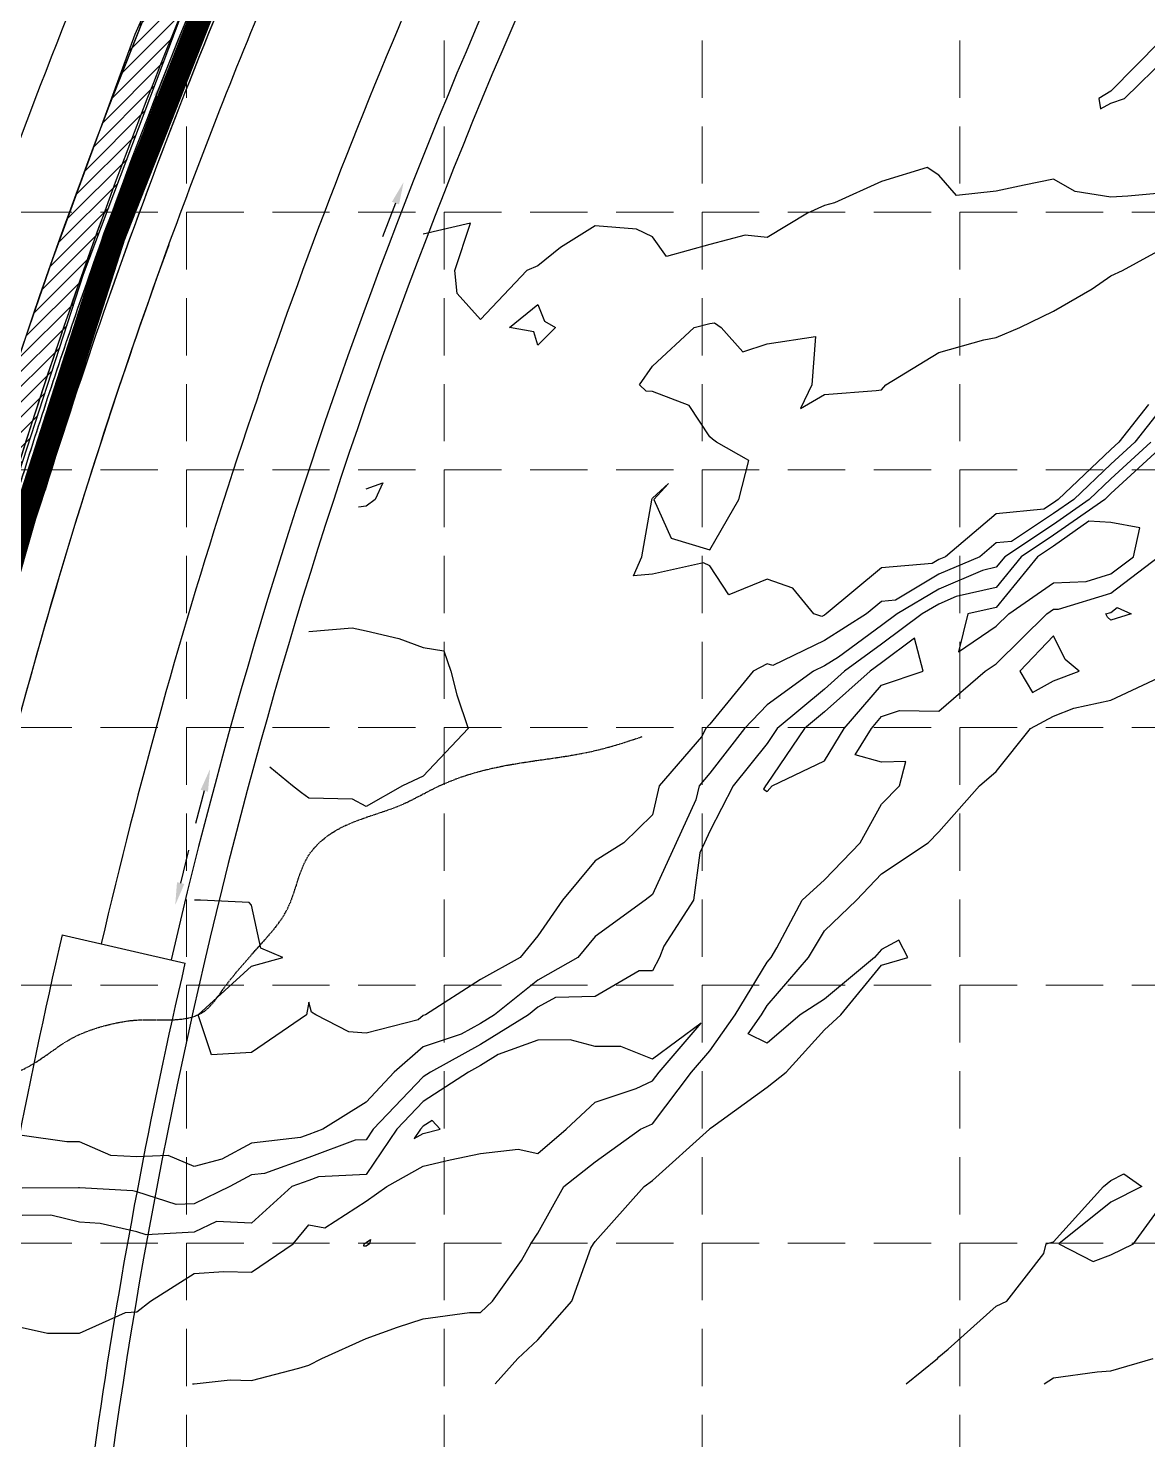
# Model space of a CAD drawing. Header units: inches. Extents: x 2468858 to 2474627, y 7110391 to 7114000.
# Drawn here: x 2473667.6 to 2474058.5, y 7112216.5 to 7112709.5 of the extents above; entities that cross this region are included whole.
import ezdxf

# ---------------------------------------------------------------- set-up
doc = ezdxf.new("R2010")
doc.units = ezdxf.units.IN
doc.header["$MEASUREMENT"] = 0
for name, pattern in [('CENTER2', [1.125, 0.75, -0.125, 0.125, -0.125]), ('DASHED2', [0.625, 0.5, -0.125]), ('HIDDEN', [0.375, 0.25, -0.125])]:
    doc.linetypes.add(name, pattern=pattern)
for name, color, linetype in [('100-YR_FP', 150, 'DASHED2'), ('AROW', 250, 'Continuous'), ('contours', 35, 'Continuous'), ('ex-pvmt', 7, 'Continuous'), ('ex-row', 1, 'Continuous'), ('ex-stm', 9, 'Continuous'), ('FLOW', 250, 'Continuous'), ('fut-srow', 157, 'Continuous'), ('FUTURE', 250, 'Continuous'), ('GRID', 254, 'HIDDEN'), ('LIMITS OF DISTUBANCE', 1, 'HIDDEN'), ('SODDED LOT', 2, 'Continuous'), ('SROW', 250, 'Continuous'), ('STM', 1, 'Continuous'), ('STMCL', 133, 'CENTER2')]:
    doc.layers.add(name, color=color, linetype=linetype)

msp = doc.modelspace()

# ---------------------------------------------------------------- hatches: boundary and pattern name
at = {"layer": 'SODDED LOT'}
h = msp.add_hatch(dxfattribs=at)
h.set_pattern_fill('ANSI31', color=256, scale=30, style=0)
h.set_pattern_definition([(45, (0, 0), (-2.6516504294, 2.6516504294), [])])
h.paths.add_polyline_path([(2473645.39, 7113690.66), (2473644.98, 7113704.58), (2473380.05, 7113706.22), (2473375.55, 7113692.3), (2473381.69, 7113694.76), (2473634.33, 7113693.94)])
h.paths.add_polyline_path([(2473661.81, 7113026.94), (2473687.47, 7113025.61), (2473728.46, 7113019.28), (2473771.12, 7113012.61), (2473800.78, 7113000.62), (2473816.11, 7112991.96), (2473817.62, 7112992.3), (2473826.58, 7112958.99), (2473778.33, 7112869.43), (2473754.23, 7112818.27), (2473704.86, 7112707.31), (2473675.95, 7112628.52), (2473649.37, 7112551.6), (2473609.35, 7112401.13), (2473621.99, 7112397.24), (2473660.24, 7112541.42), (2473686.99, 7112623.57), (2473721.05, 7112713.98), (2473756.54, 7112795.8), (2473776.21, 7112842.14), (2473803.69, 7112892.8), (2473821.26, 7112931.75), (2473838.19, 7112953.92), (2473843.82, 7112970.36), (2473841.57, 7112984.99), (2473834.36, 7112995.8), (2473821.75, 7113003.46), (2473803.51, 7113011.56), (2473780.76, 7113020.12), (2473754.18, 7113027.78), (2473717.91, 7113032.73), (2473683.75, 7113037.76), (2473675.22, 7113037.54), (2473668.46, 7113034.66), (2473663.02, 7113029.01)])
h.paths.add_polyline_path([(2473971.46, 7113199.84), (2473953.3, 7113211.94), (2473941.19, 7113192.09), (2473861.1, 7113065.57), (2473810.53, 7113087.5), (2473761.17, 7113101.51), (2473720.96, 7113106.99), (2473697.2, 7113110.44), (2473674.12, 7113113.74), (2473679.51, 7113105.34), (2473686.71, 7113099.95), (2473703.5, 7113097.55), (2473742.47, 7113092.16), (2473787.44, 7113083.17), (2473826.42, 7113069.98), (2473851, 7113058.59), (2473862.39, 7113053.19), (2473874.39, 7113053.49), (2473885.78, 7113058.29), (2473895.97, 7113069.68), (2473937.95, 7113137.71), (2473969.87, 7113198.61)])
h.paths.add_polyline_path([(2474189.42, 7113705.55), (2474212.71, 7113695.29), (2474173.05, 7113585.51), (2474125.46, 7113471.59), (2474078.44, 7113374.03), (2473995.24, 7113231.38), (2473980.72, 7113211.84), (2473961.73, 7113224.12), (2474019.25, 7113316.23), (2474060.01, 7113393.26), (2474123.11, 7113525), (2474155.5, 7113608.17)])
h.paths.add_polyline_path([(2472149.87, 7113580.61), (2472139.15, 7113587.25), (2472148.34, 7113599.5), (2472129.96, 7113617.37), (2472301.04, 7113620.95), (2472421.05, 7113670.47), (2472435.86, 7113657.7), (2472418.5, 7113656.68), (2472386.32, 7113644.43), (2472349.55, 7113630.65), (2472301.04, 7113613.8), (2472253.54, 7113608.18), (2472206.05, 7113607.67), (2472182.05, 7113606.65), (2472168.77, 7113602.57), (2472156, 7113590.31)])
h.paths.add_polyline_path([(2472770.94, 7113693.31), (2472783.83, 7113696.4), (2473029.19, 7113695.37), (2473046.2, 7113689.7), (2473045.68, 7113705.68), (2472771.46, 7113707.22)])
h.paths.add_polyline_path([(2472613.26, 7113048.11), (2472742.65, 7113047.89), (2472742.87, 7112984.1), (2472740.21, 7112975.02), (2472732.24, 7112966.82), (2472722.71, 7112964.61), (2472628.32, 7112964.83), (2472620.35, 7112967.71), (2472615.69, 7112974.13), (2472614.14, 7112982.33), (2472613.26, 7112995.17)])
h.paths.add_polyline_path([(2471336.5, 7111475.41), (2471335.53, 7111275.42), (2470491.66, 7111254.32), (2470479.59, 7111328.94), (2470466.02, 7111461.6), (2470553.43, 7111470.9), (2470638.4, 7111473.12)])
h.paths.add_polyline_path([(2473446.67, 7112356.48), (2473471.9, 7112308.47), (2473532.94, 7112257.21), (2473501.2, 7112186.43), (2473329.47, 7112103.43), (2473116.22, 7112035.9), (2473103.2, 7112106.69), (2473072.63, 7112126.65), (2472815.11, 7111934.94), (2472802.33, 7111780.66), (2472622.31, 7111675.22), (2472617.64, 7111803.67), (2472501.02, 7111721.1), (2472320.82, 7111594.38), (2472182.92, 7111519.02), (2472068.92, 7111484.1), (2471932.85, 7111463.88), (2471923.66, 7111337.05), (2471693.82, 7111327.86), (2471696.08, 7111477.57), (2471836.92, 7111477.57), (2471858.78, 7111468.52), (2471876.58, 7111467.89), (2471898.13, 7111477.88), (2471906.24, 7111490.37), (2471909.37, 7111504.1), (2471908.12, 7111517.84), (2471903.75, 7111528.77), (2471899.69, 7111538.75), (2471899.78, 7111997.71), (2471902.82, 7112006.8), (2471908.61, 7112013.14), (2471915.23, 7112016.45), (2471926.26, 7112016.45), (2472502.65, 7112016.18), (2472510.04, 7112014.97), (2472516.23, 7112010.27), (2472519.86, 7112006.24), (2472597.23, 7111900.26), (2472601.63, 7111894), (2472601.97, 7111890.79), (2472601.97, 7111885.88), (2472602.14, 7111880.64), (2472603.49, 7111873.53), (2472605.53, 7111864.06), (2472610.94, 7111855.26), (2472618.72, 7111847.65), (2472625.66, 7111842.74), (2472634.12, 7111839.53), (2472648.17, 7111837.16), (2472661.03, 7111839.36), (2472670.85, 7111843.93), (2472681.25, 7111852.18), (2472689.32, 7111863.68), (2472693.24, 7111876.13), (2472698.54, 7111882.82), (2472979.47, 7112088.66), (2473047.7, 7112135.28), (2473102.11, 7112161.18), (2473168.62, 7112185.36), (2473235.48, 7112199.35), (2473286.97, 7112219.37), (2473338.95, 7112250.36), (2473378.05, 7112286.58), (2473406.65, 7112322.33), (2473434.97, 7112369.64)])
h.paths.add_polyline_path([(2469394.72, 7112321.68), (2469408.62, 7112317.35), (2469404.61, 7112306.55), (2469398.28, 7112300.53), (2469390.56, 7112297.13), (2469383.91, 7112297.75), (2469371.4, 7112301.14), (2469261.63, 7112337.75), (2469252.63, 7112344.02), (2469246.91, 7112352.88), (2469243.9, 7112361.06), (2469244.31, 7112369.38), (2469247.04, 7112379.88), (2469254.13, 7112392.28), (2469258.63, 7112404.82), (2469259.86, 7112413.96), (2469268.32, 7112441.06), (2469285.1, 7112497.6), (2469297.51, 7112549.94), (2469306.04, 7112604.22), (2469344.05, 7112603.83), (2469331.64, 7112539.47), (2469306.04, 7112437.89), (2469285.48, 7112378.57), (2469297.12, 7112353.37)])
h.paths.add_polyline_path([(2469215.25, 7111699.11), (2469133.16, 7111698.8), (2469133.12, 7111837.42), (2469136.78, 7111854.07), (2469131.5, 7111869.1), (2469132.54, 7111935.15), (2469148.79, 7112051.43), (2469175.43, 7112146.92), (2469214.08, 7112259.79), (2469218.22, 7112266.73), (2469223.73, 7112271.92), (2469228.76, 7112275.22), (2469234.9, 7112277.11), (2469242.61, 7112277.42), (2469249.21, 7112276.01), (2469256.45, 7112274.12), (2469362.5, 7112239.2), (2469368.95, 7112235.11), (2469372.09, 7112231.49), (2469374.61, 7112225.05), (2469375.55, 7112217.02), (2469372.57, 7112206.8), (2469260.7, 7112244.71), (2469237.57, 7112231.81), (2469223.88, 7112159.46), (2469213.8, 7112077.45), (2469211.79, 7111997.38), (2469212.59, 7111919.31)])
edge = h.paths.add_edge_path()
edge.add_line((2469946.69, 7111538.54), (2469944.94, 7111523.5))
edge.add_line((2469944.94, 7111523.5), (2469929.5, 7111368.54))
edge.add_line((2469929.5, 7111368.54), (2469627.82, 7111363.41))
edge.add_line((2469627.82, 7111363.41), (2469640.14, 7111528.56))
edge.add_line((2469640.14, 7111528.56), (2469611.1, 7111528.96))
edge.add_line((2469611.1, 7111528.96), (2469563.64, 7111542.06))
edge.add_line((2469563.64, 7111542.06), (2469395.72, 7111608.85))
edge.add_line((2469395.72, 7111608.85), (2469312.31, 7111524.84))
edge.add_line((2469312.31, 7111524.84), (2469259.94, 7111580.22))
edge.add_line((2469259.94, 7111580.22), (2469329.02, 7111646.45))
edge.add_line((2469329.02, 7111646.45), (2469327.64, 7111656.69))
edge.add_line((2469327.64, 7111656.69), (2469327.34, 7111668.01))
edge.add_line((2469327.34, 7111668.01), (2469328.7, 7111676.32))
edge.add_line((2469328.7, 7111676.32), (2469331.57, 7111684.93))
edge.add_line((2469331.57, 7111684.93), (2469335.65, 7111692.02))
edge.add_line((2469335.65, 7111692.02), (2469336.86, 7111699.72))
edge.add_line((2469336.86, 7111699.72), (2469350.6, 7111699.88))
edge.add_line((2469350.6, 7111699.88), (2469349.09, 7111695.19))
edge.add_line((2469349.09, 7111695.19), (2469344.26, 7111688.25))
edge.add_line((2469344.26, 7111688.25), (2469339.88, 7111679.79))
edge.add_arc((2469382.62, 7111662.98), 45.93, 158.5343, 290.6104)
edge.add_arc((2469402.89, 7111601.9), 18.55, 61.3608, 102.7575, ccw=False)
edge.add_line((2469411.78, 7111618.18), (2469554, 7111560.87))
edge.add_line((2469554, 7111560.87), (2469580.43, 7111552.5))
edge.add_line((2469580.43, 7111552.5), (2469597.93, 7111547.75))
edge.add_line((2469597.93, 7111547.75), (2469618.84, 7111543.76))
edge.add_line((2469618.84, 7111543.76), (2469652.78, 7111539.88))
edge.add_line((2469652.78, 7111539.88), (2469703, 7111539.88))
edge.add_line((2469703, 7111539.88), (2469903.74, 7111540.59))
edge.add_line((2469903.74, 7111540.59), (2469929.65, 7111539.77))
edge.add_line((2469929.65, 7111539.77), (2469946.69, 7111538.54))

# ---------------------------------------------------------------- linework, layer by layer
at = {"layer": '100-YR_FP'}
msp.add_spline([(2471066.29, 7111427.95), (2471094.25, 7111429.27), (2471123.57, 7111433.41), (2471151.39, 7111439.94), (2471180.1, 7111446.12), (2471208.06, 7111450.27), (2471235.46, 7111452.91), (2471261.88, 7111454.35), (2471292.83, 7111454.27), (2471306.75, 7111453.06), (2471319.9, 7111450.02), (2471329.9, 7111441.98), (2471331.86, 7111426.14), (2471330.11, 7111411.74), (2471326.52, 7111383.47), (2471325.79, 7111368.7), (2471327.52, 7111350.31), (2471332.2, 7111338.66), (2471341.31, 7111330.38), (2471358.47, 7111325.6), (2471370.3, 7111325.06), (2471385.18, 7111325.68), (2471414.82, 7111327.71), (2471430.99, 7111328.03), (2471458.65, 7111327.54), (2471486.6, 7111326.65), (2471528.52, 7111325.35), (2471556.83, 7111324.64), (2471585.87, 7111324.13), (2471624.64, 7111324.02), (2471653.04, 7111324.72), (2471680.9, 7111327.36), (2471692.66, 7111330.62), (2471698.98, 7111335.75), (2471700.04, 7111340.57), (2471698.87, 7111369.91), (2471698.86, 7111384.91), (2471699.17, 7111399.27), (2471700.39, 7111413.56), (2471702.66, 7111425.4), (2471707.9, 7111438.87), (2471715.79, 7111448.54), (2471724.8, 7111454.16), (2471732.39, 7111456.96), (2471758.74, 7111456.93), (2471787.52, 7111456.93), (2471816.96, 7111456.93), (2471831.78, 7111456.93), (2471846.55, 7111452.61), (2471861.36, 7111448.29), (2471872.78, 7111447.43), (2471887.47, 7111449.16), (2471905.58, 7111456.93), (2471920.16, 7111457.8), (2471934.78, 7111456.93), (2471948.71, 7111459.52), (2471977.66, 7111461.25), (2471992.24, 7111462.98), (2472006.08, 7111466.43), (2472049.62, 7111472.48), (2472078.51, 7111478.53), (2472119.79, 7111488.89), (2472173.48, 7111508.04), (2472219.34, 7111526.18), (2472271.2, 7111550.37), (2472310.96, 7111575.42), (2472351.58, 7111600.47), (2472387.88, 7111623.79), (2472425.05, 7111649.71), (2472449.25, 7111670.44), (2472478.98, 7111692.43), (2472517.87, 7111717.48), (2472553.31, 7111743.4), (2472591.34, 7111771.04), (2472625.05, 7111797.82), (2472636.29, 7111804.73), (2472640.84, 7111809.62), (2472643.61, 7111812.94), (2472644.93, 7111814.23), (2472648.59, 7111813.97), (2472653.25, 7111813.81), (2472660.21, 7111813.57), (2472663.76, 7111813.89), (2472683.82, 7111823.73), (2472694.2, 7111834.1), (2472702.84, 7111844.47), (2472708.29, 7111854.83), (2472722.1, 7111864.99), (2472735.06, 7111871.01), (2472761.4, 7111885.06), (2472785.98, 7111900.49), (2472797.57, 7111909.09), (2472819.24, 7111928.45), (2472829.56, 7111938.92), (2472839.76, 7111949.67), (2472849.88, 7111960.48), (2472869.49, 7111977.87), (2472883.78, 7111988.23), (2472895.01, 7111996.87), (2472911.43, 7112008.97), (2472920.08, 7112017.6), (2472932.18, 7112028.35), (2472940.82, 7112036.16), (2472950.33, 7112040.06), (2472973.67, 7112055.61), (2472985.77, 7112063.39), (2472997, 7112072.03), (2473008.24, 7112079.8), (2473018.61, 7112083.25), (2473025.53, 7112082.39), (2473031.58, 7112083.25), (2473039.69, 7112085.23), (2473044.87, 7112083.85), (2473052.07, 7112083.23), (2473056.49, 7112083.67), (2473069.87, 7112089.65), (2473082.85, 7112096.76), (2473095.66, 7112104.21), (2473103.29, 7112108.16), (2473106.82, 7112109.44), (2473116.01, 7112110.08), (2473122.38, 7112108.28), (2473131.06, 7112102.74), (2473141.9, 7112092.65), (2473150.95, 7112085.7), (2473158.16, 7112082.87), (2473163.9, 7112081.94), (2473166.86, 7112081.79), (2473174.06, 7112083.48), (2473175.78, 7112084.67), (2473180.55, 7112089.17), (2473182.05, 7112090.23), (2473195.75, 7112095.87), (2473205.15, 7112100.08), (2473211.69, 7112104.2), (2473221.66, 7112111.85), (2473225.21, 7112113.9), (2473233.48, 7112116.57), (2473247.48, 7112117.5), (2473262.46, 7112117.27), (2473266.83, 7112117.23), (2473286.2, 7112119.07), (2473294.69, 7112122.29), (2473305.47, 7112132.84), (2473308.13, 7112138.3), (2473311.2, 7112148.26), (2473313.7, 7112162.59), (2473315.25, 7112177.37), (2473316.42, 7112192.24), (2473317.54, 7112206.73), (2473319.35, 7112210.52), (2473328.05, 7112218.25), (2473335.78, 7112224.04), (2473344.47, 7112230.8), (2473354.13, 7112236.6), (2473372.49, 7112253.01), (2473387.95, 7112267.49), (2473400.51, 7112280.05), (2473410.17, 7112291.75), (2473420.8, 7112306.23), (2473432.39, 7112322.65), (2473443.98, 7112340.99), (2473448.81, 7112349.68), (2473457.51, 7112367.06), (2473462.34, 7112374.79), (2473468.14, 7112381.55), (2473481.66, 7112385.41), (2473499.05, 7112382.51), (2473513.55, 7112380.58), (2473524.17, 7112377.68), (2473533.83, 7112374.79), (2473544.46, 7112373.82), (2473592.73, 7112352.75), (2473604.07, 7112348.97), (2473618.25, 7112346.14), (2473644.7, 7112343.3), (2473661.71, 7112344.25), (2473674, 7112350.86), (2473682.5, 7112356.53), (2473694.79, 7112361.25), (2473706.12, 7112363.14), (2473715.57, 7112363.14), (2473728.8, 7112365.97), (2473735.42, 7112373.53), (2473750.54, 7112391.47), (2473758.1, 7112401.86), (2473765.65, 7112420.74), (2473774.25, 7112428.84), (2473798.02, 7112438.34), (2473810.7, 7112444.68), (2473823.37, 7112449.43), (2473837.63, 7112452.6), (2473866.15, 7112457.35), (2473882, 7112462.1)], degree=3, dxfattribs=at)
at = {"layer": 'AROW'}
msp.add_arc((2475618.32, 7111942.24), 2085, 150.71847, 160.01543, dxfattribs=at)
at = {"layer": 'contours'}
for p, q in [((2474062.8, 7112704.94, 593), (2474045.57, 7112687.54, 593)), ((2474050.39, 7112684.94, 593), (2474065.57, 7112699.85, 593)), ((2474045.57, 7112687.54, 593), (2474041.44, 7112684.94, 593)), ((2474041.44, 7112684.94, 593), (2474042.02, 7112681.38, 593)), ((2474045.57, 7112683.3, 593), (2474050.39, 7112684.94, 593)), ((2474042.02, 7112681.38, 593), (2474045.57, 7112683.3, 593)), ((2473981.46, 7112660.82, 593), (2473965.57, 7112655.95, 593)), ((2473985.57, 7112658.15, 593), (2473981.46, 7112660.82, 593)), ((2473965.57, 7112655.95, 593), (2473949.15, 7112648.51, 593)), ((2473991.67, 7112651.04, 593), (2473985.57, 7112658.15, 593)), ((2474015.37, 7112654.73, 593), (2474005.57, 7112652.6, 593)), ((2474025.57, 7112656.79, 593), (2474015.37, 7112654.73, 593)), ((2474033.08, 7112652.44, 593), (2474025.57, 7112656.79, 593)), ((2474005.57, 7112652.6, 593), (2473991.67, 7112651.04, 593)), ((2474045.57, 7112650.55, 593), (2474033.08, 7112652.44, 593)), ((2474051.54, 7112650.9, 593), (2474045.57, 7112650.55, 593)), ((2474065.57, 7112652.15, 593), (2474051.54, 7112650.9, 593)), ((2473939.69, 7112644.94, 593), (2473925.57, 7112636.44, 593)), ((2473945.57, 7112647.58, 593), (2473939.69, 7112644.94, 593)), ((2473949.15, 7112648.51, 593), (2473945.57, 7112647.58, 593)), ((2473822.06, 7112641.42, 593), (2473805.57, 7112637.56, 593)), ((2473816.6, 7112624.94, 593), (2473822.06, 7112641.42, 593)), ((2473865.57, 7112640.52, 593), (2473853.5, 7112632.87, 593)), ((2473880, 7112639.37, 593), (2473865.57, 7112640.52, 593)), ((2473885.57, 7112636.62, 593), (2473880, 7112639.37, 593)), ((2473890.43, 7112629.79, 593), (2473885.57, 7112636.62, 593)), ((2473917.9, 7112637.27, 593), (2473905.57, 7112633.98, 593)), ((2473925.57, 7112636.44, 593), (2473917.9, 7112637.27, 593)), ((2473853.5, 7112632.87, 593), (2473845.57, 7112626.52, 593)), ((2473905.57, 7112633.98, 593), (2473890.43, 7112629.79, 593)), ((2474049.65, 7112624.94, 593), (2474065.57, 7112633.66, 593)), ((2473817.44, 7112616.8, 593), (2473816.6, 7112624.94, 593)), ((2473841.72, 7112624.94, 593), (2473825.57, 7112607.75, 593)), ((2473845.57, 7112626.52, 593), (2473841.72, 7112624.94, 593)), ((2474045.57, 7112623.06, 593), (2474049.65, 7112624.94, 593)), ((2474039.09, 7112618.46, 593), (2474045.57, 7112623.06, 593)), ((2473825.57, 7112607.75, 593), (2473817.44, 7112616.8, 593)), ((2474025.57, 7112610.71, 593), (2474039.09, 7112618.46, 593)), ((2473835.61, 7112604.94, 593), (2473845.57, 7112613.03, 593)), ((2473845.57, 7112613.03, 593), (2473847.82, 7112607.18, 593)), ((2474013.79, 7112604.94, 593), (2474025.57, 7112610.71, 593)), ((2473847.82, 7112607.18, 593), (2473851.7, 7112604.94, 593)), ((2473900.07, 7112604.94, 593), (2473905.57, 7112606.34, 593)), ((2473905.57, 7112606.34, 593), (2473907.22, 7112606.59, 593)), ((2473907.22, 7112606.59, 593), (2473909.55, 7112604.94, 593)), ((2473844.11, 7112603.47, 593), (2473835.61, 7112604.94, 593)), ((2473845.57, 7112598.86, 593), (2473844.11, 7112603.47, 593)), ((2473851.7, 7112604.94, 593), (2473845.57, 7112598.86, 593)), ((2473885.57, 7112591.46, 593), (2473900.07, 7112604.94, 593)), ((2473909.55, 7112604.94, 593), (2473917.07, 7112596.44, 593)), ((2473925.57, 7112599.3, 593), (2473942.51, 7112601.88, 593)), ((2473942.51, 7112601.88, 593), (2473941.25, 7112584.94, 593)), ((2473985.57, 7112596.21, 593), (2474001.29, 7112600.65, 593)), ((2474001.29, 7112600.65, 593), (2474005.57, 7112601.52, 593)), ((2474005.57, 7112601.52, 593), (2474013.79, 7112604.94, 593)), ((2473917.07, 7112596.44, 593), (2473925.57, 7112599.3, 593)), ((2473967.08, 7112584.94, 593), (2473985.57, 7112596.21, 593)), ((2473881.08, 7112584.94, 593), (2473885.57, 7112591.46, 593)), ((2473883.34, 7112582.7, 593), (2473881.08, 7112584.94, 593)), ((2473885.57, 7112582.62, 593), (2473883.34, 7112582.7, 593)), ((2473898.39, 7112577.75, 593), (2473885.57, 7112582.62, 593)), ((2473941.25, 7112584.94, 593), (2473937.28, 7112576.65, 593)), ((2473937.28, 7112576.65, 593), (2473945.57, 7112581.61, 593)), ((2473945.57, 7112581.61, 593), (2473963.61, 7112582.97, 593)), ((2473963.61, 7112582.97, 593), (2473965.57, 7112583.15, 593)), ((2473965.57, 7112583.15, 593), (2473967.08, 7112584.94, 593)), ((2473905.57, 7112566.74, 593), (2473898.39, 7112577.75, 593)), ((2474058.68, 7112578.04, 593), (2474048.36, 7112564.94, 593)), ((2474065.57, 7112579.71, 592), (2474053.94, 7112564.94, 592)), ((2473906.57, 7112565.94, 593), (2473905.57, 7112566.74, 593)), ((2473907.95, 7112564.94, 593), (2473906.57, 7112565.94, 593)), ((2473919.16, 7112558.52, 593), (2473907.95, 7112564.94, 593)), ((2474045.57, 7112562.38, 593), (2474027.2, 7112544.94, 593)), ((2474048.36, 7112564.94, 593), (2474045.57, 7112562.38, 593)), ((2474053.94, 7112564.94, 592), (2474045.57, 7112557.24, 592)), ((2474059.52, 7112564.94, 591), (2474045.57, 7112552.1, 591)), ((2474065.1, 7112564.94, 590), (2474045.57, 7112546.96, 590)), ((2473915.74, 7112544.94, 593), (2473919.16, 7112558.52, 593)), ((2474045.57, 7112557.24, 592), (2474032.61, 7112544.94, 592)), ((2474045.57, 7112552.1, 591), (2474038.03, 7112544.94, 591)), ((2473785.57, 7112548.65, 593), (2473791.39, 7112550.75, 593)), ((2473791.39, 7112550.75, 593), (2473788.72, 7112544.94, 593)), ((2473885.57, 7112545.36, 593), (2473891.13, 7112550.49, 593)), ((2473891.13, 7112550.49, 593), (2473886.05, 7112544.94, 593)), ((2474045.57, 7112546.96, 590), (2474043.45, 7112544.94, 590)), ((2473785.57, 7112542.61, 593), (2473782.88, 7112542.24, 593)), ((2473788.72, 7112544.94, 593), (2473785.57, 7112542.61, 593)), ((2473881.81, 7112524.94, 593), (2473885.34, 7112544.7, 593)), ((2473885.34, 7112544.7, 593), (2473885.38, 7112544.94, 593)), ((2473885.38, 7112544.94, 593), (2473885.57, 7112545.36, 593)), ((2473886.05, 7112544.94, 593), (2473892.04, 7112531.4, 593)), ((2473905.57, 7112527.28, 593), (2473915.74, 7112544.94, 593)), ((2474022.19, 7112541.55, 593), (2474005.57, 7112539.92, 593)), ((2474025.57, 7112543.8, 593), (2474022.19, 7112541.55, 593)), ((2474027.2, 7112544.94, 593), (2474025.57, 7112543.8, 593)), ((2474032.61, 7112544.94, 592), (2474025.57, 7112540.02, 592)), ((2474038.03, 7112544.94, 591), (2474025.57, 7112536.23, 591)), ((2474043.45, 7112544.94, 590), (2474025.57, 7112532.45, 590)), ((2474005.57, 7112539.92, 593), (2473987.83, 7112524.94, 593)), ((2474025.57, 7112536.23, 591), (2474008.59, 7112524.94, 591)), ((2474025.57, 7112540.02, 592), (2474010.88, 7112530.25, 592)), ((2474037.94, 7112537.31, 589), (2474025.57, 7112528.66, 589)), ((2474045.57, 7112536.83, 589), (2474037.94, 7112537.31, 589)), ((2474055.66, 7112535.02, 589), (2474045.57, 7112536.83, 589)), ((2473892.04, 7112531.4, 593), (2473905.57, 7112527.28, 593)), ((2474025.57, 7112532.45, 590), (2474014.28, 7112524.94, 590)), ((2474053.44, 7112524.94, 589), (2474055.66, 7112535.02, 589)), ((2474005.57, 7112529.73, 592), (2473999.9, 7112524.94, 592)), ((2474010.88, 7112530.25, 592), (2474005.57, 7112529.73, 592)), ((2474025.57, 7112528.66, 589), (2474019.97, 7112524.94, 589)), ((2473878.91, 7112518.27, 593), (2473881.81, 7112524.94, 593)), ((2473903.38, 7112522.75, 593), (2473885.57, 7112518.81, 593)), ((2473905.57, 7112521.77, 593), (2473903.38, 7112522.75, 593)), ((2473912.26, 7112511.62, 593), (2473905.57, 7112521.77, 593)), ((2473983.18, 7112522.55, 593), (2473965.57, 7112521.09, 593)), ((2473985.57, 7112523.97, 593), (2473983.18, 7112522.55, 593)), ((2473987.83, 7112524.94, 593), (2473985.57, 7112523.97, 593)), ((2473999.9, 7112524.94, 592), (2473985.57, 7112518.78, 592)), ((2474019.97, 7112524.94, 589), (2474005.57, 7112507.23, 589)), ((2474008.59, 7112524.94, 591), (2474005.57, 7112521.23, 591)), ((2474014.28, 7112524.94, 590), (2474005.57, 7112514.23, 590)), ((2474045.57, 7112518.94, 589), (2474053.44, 7112524.94, 589)), ((2474045.57, 7112512.2, 590), (2474062.27, 7112524.94, 590)), ((2473885.57, 7112518.81, 593), (2473878.91, 7112518.27, 593)), ((2473925.57, 7112517.1, 593), (2473912.26, 7112511.62, 593)), ((2473934.53, 7112513.89, 593), (2473925.57, 7112517.1, 593)), ((2473965.57, 7112521.09, 593), (2473946.26, 7112504.94, 593)), ((2473985.57, 7112518.78, 592), (2473970.37, 7112509.73, 592)), ((2474000.74, 7112520.11, 591), (2473985.57, 7112513.59, 591)), ((2474005.57, 7112521.23, 591), (2474000.74, 7112520.11, 591)), ((2474036.95, 7112516.31, 589), (2474045.57, 7112518.94, 589)), ((2473941.89, 7112504.94, 593), (2473934.53, 7112513.89, 593)), ((2473985.57, 7112513.59, 591), (2473971.04, 7112504.94, 591)), ((2474005.57, 7112514.23, 590), (2473991.64, 7112511, 590)), ((2474009.94, 7112504.94, 589), (2474025.57, 7112515.82, 589)), ((2474025.57, 7112515.82, 589), (2474036.95, 7112516.31, 589)), ((2474027.26, 7112506.62, 590), (2474045.57, 7112512.2, 590)), ((2473965.57, 7112509.33, 592), (2473960.32, 7112504.94, 592)), ((2473970.37, 7112509.73, 592), (2473965.57, 7112509.33, 592)), ((2473985.57, 7112508.4, 590), (2473979.76, 7112504.94, 590)), ((2473991.64, 7112511, 590), (2473985.57, 7112508.4, 590)), ((2474005.57, 7112507.23, 589), (2473995.67, 7112504.94, 589)), ((2474023.26, 7112504.94, 590), (2474025.57, 7112506.55, 590)), ((2474025.57, 7112506.55, 590), (2474027.26, 7112506.62, 590)), ((2474045.57, 7112505.46, 591), (2474047.79, 7112507.15, 591)), ((2474047.79, 7112507.15, 591), (2474052.68, 7112504.94, 591)), ((2473944.74, 7112504.1, 593), (2473941.89, 7112504.94, 593)), ((2473945.57, 7112504.51, 593), (2473944.74, 7112504.1, 593)), ((2473946.26, 7112504.94, 593), (2473945.57, 7112504.51, 593)), ((2473960.32, 7112504.94, 592), (2473945.57, 7112495.63, 592)), ((2473971.04, 7112504.94, 591), (2473965.57, 7112500.87, 591)), ((2473979.76, 7112504.94, 590), (2473965.57, 7112494.37, 590)), ((2473995.67, 7112504.94, 589), (2473992.39, 7112491.76, 589)), ((2474005.57, 7112500.64, 589), (2474009.94, 7112504.94, 589)), ((2474005.57, 7112487.51, 590), (2474023.26, 7112504.94, 590)), ((2474043.85, 7112504.94, 591), (2474045.57, 7112505.46, 591)), ((2474044.43, 7112503.79, 591), (2474043.85, 7112504.94, 591)), ((2474045.57, 7112502.8, 591), (2474044.43, 7112503.79, 591)), ((2474052.68, 7112504.94, 591), (2474045.57, 7112502.8, 591)), ((2473765.57, 7112498.77, 593), (2473780.76, 7112500.12, 593)), ((2473780.76, 7112500.12, 593), (2473785.57, 7112499.07, 593)), ((2473785.57, 7112499.07, 593), (2473797.02, 7112496.38, 593)), ((2473965.57, 7112500.87, 591), (2473950.52, 7112489.88, 591)), ((2473992.39, 7112491.76, 589), (2474005.57, 7112500.64, 589)), ((2474025.57, 7112497.28, 590), (2474013.82, 7112484.94, 590)), ((2474029.69, 7112489.05, 590), (2474025.57, 7112497.28, 590)), ((2473797.02, 7112496.38, 593), (2473805.57, 7112493.2, 593)), ((2473805.57, 7112493.2, 593), (2473812.74, 7112492.11, 593)), ((2473812.74, 7112492.11, 593), (2473815.16, 7112484.94, 593)), ((2473945.57, 7112495.63, 592), (2473927.55, 7112486.91, 592)), ((2473965.57, 7112494.37, 590), (2473952.65, 7112484.94, 590)), ((2473977.06, 7112496.42, 589), (2473965.57, 7112487.87, 589)), ((2473980.11, 7112484.94, 589), (2473977.06, 7112496.42, 589)), ((2473925.57, 7112487.49, 592), (2473920.77, 7112484.94, 592)), ((2473927.55, 7112486.91, 592), (2473925.57, 7112487.49, 592)), ((2473950.52, 7112489.88, 591), (2473945.57, 7112486.76, 591)), ((2473965.57, 7112487.87, 589), (2473961.56, 7112484.94, 589)), ((2474001.76, 7112484.94, 590), (2474005.57, 7112487.51, 590)), ((2474034.47, 7112484.94, 590), (2474029.69, 7112489.05, 590)), ((2473815.16, 7112484.94, 593), (2473817.3, 7112476.66, 593)), ((2473920.77, 7112484.94, 592), (2473905.57, 7112466.41, 592)), ((2473941.81, 7112484.94, 591), (2473925.57, 7112473.25, 591)), ((2473945.57, 7112486.76, 591), (2473941.81, 7112484.94, 591)), ((2473961.56, 7112484.94, 589), (2473945.57, 7112470.7, 589)), ((2473952.65, 7112484.94, 590), (2473945.57, 7112478.63, 590)), ((2473965.57, 7112480.01, 589), (2473980.11, 7112484.94, 589)), ((2473985.57, 7112470.93, 590), (2474001.76, 7112484.94, 590)), ((2474013.82, 7112484.94, 590), (2474018.18, 7112477.55, 590)), ((2474025.57, 7112481.52, 590), (2474034.47, 7112484.94, 590)), ((2474045.57, 7112474.78, 591), (2474064.24, 7112483.6, 591)), ((2473945.57, 7112478.63, 590), (2473929.11, 7112464.94, 590)), ((2473952.47, 7112464.94, 589), (2473965.57, 7112480.01, 589)), ((2474018.18, 7112477.55, 590), (2474025.57, 7112481.52, 590)), ((2473817.3, 7112476.66, 593), (2473821.17, 7112464.94, 593)), ((2473925.57, 7112473.25, 591), (2473917.71, 7112464.94, 591)), ((2474032.62, 7112471.98, 591), (2474045.57, 7112474.78, 591)), ((2473945.57, 7112470.7, 589), (2473938.65, 7112464.94, 589)), ((2473961.99, 7112464.94, 590), (2473965.57, 7112469.07, 590)), ((2473965.57, 7112469.07, 590), (2473971.82, 7112471.18, 590)), ((2473971.82, 7112471.18, 590), (2473985.57, 7112470.93, 590)), ((2474017.5, 7112464.94, 591), (2474025.57, 7112469.28, 591)), ((2474025.57, 7112469.28, 591), (2474032.62, 7112471.98, 591)), ((2473821.17, 7112464.94, 593), (2473805.57, 7112448.25, 593)), ((2473904.14, 7112464.94, 592), (2473902.67, 7112462.04, 592)), ((2473905.57, 7112466.41, 592), (2473904.14, 7112464.94, 592)), ((2473917.71, 7112464.94, 591), (2473905.57, 7112449.28, 591)), ((2473938.65, 7112464.94, 589), (2473925.57, 7112445.69, 589)), ((2473929.11, 7112464.94, 590), (2473925.57, 7112459.74, 590)), ((2473945.57, 7112453.62, 589), (2473952.47, 7112464.94, 589)), ((2473956.38, 7112455.75, 590), (2473961.99, 7112464.94, 590)), ((2474005.57, 7112449.95, 591), (2474017.5, 7112464.94, 591)), ((2473902.67, 7112462.04, 592), (2473887.93, 7112444.94, 592)), ((2473925.57, 7112459.74, 590), (2473913.77, 7112444.94, 590)), ((2473927.33, 7112444.94, 589), (2473945.57, 7112453.62, 589)), ((2473965.57, 7112453.12, 590), (2473956.38, 7112455.75, 590)), ((2473974.04, 7112453.41, 590), (2473965.57, 7112453.12, 590)), ((2473971.86, 7112444.94, 590), (2473974.04, 7112453.41, 590)), ((2473759.89, 7112444.94, 593), (2473752.03, 7112451.4, 593)), ((2473805.57, 7112448.25, 593), (2473798.24, 7112444.94, 593)), ((2473905.57, 7112449.28, 591), (2473901.83, 7112444.94, 591)), ((2473999.79, 7112444.94, 591), (2474005.57, 7112449.95, 591)), ((2473763.07, 7112442.44, 593), (2473759.89, 7112444.94, 593)), ((2473765.57, 7112440.57, 593), (2473763.07, 7112442.44, 593)), ((2473798.24, 7112444.94, 593), (2473785.57, 7112437.74, 593)), ((2473887.93, 7112444.94, 592), (2473885.57, 7112434.75, 592)), ((2473901.83, 7112444.94, 591), (2473900.71, 7112440.07, 591)), ((2473913.77, 7112444.94, 590), (2473905.57, 7112429.09, 590)), ((2473924.97, 7112444.94, 589), (2473924.33, 7112443.7, 589)), ((2473924.33, 7112443.7, 589), (2473925.57, 7112442.91, 589)), ((2473925.57, 7112445.69, 589), (2473924.97, 7112444.94, 589)), ((2473925.57, 7112442.91, 589), (2473927.33, 7112444.94, 589)), ((2473965.57, 7112438.54, 590), (2473971.86, 7112444.94, 590)), ((2473985.57, 7112428.84, 591), (2473999.79, 7112444.94, 591)), ((2473780.84, 7112440.2, 593), (2473765.57, 7112440.57, 593)), ((2473785.57, 7112437.74, 593), (2473780.84, 7112440.2, 593)), ((2473900.71, 7112440.07, 591), (2473893.82, 7112424.94, 591)), ((2473958.1, 7112424.94, 590), (2473965.57, 7112438.54, 590)), ((2473885.57, 7112434.75, 592), (2473875.54, 7112424.94, 592)), ((2473905.57, 7112429.09, 590), (2473903.69, 7112424.94, 590)), ((2473981.78, 7112424.94, 591), (2473985.57, 7112428.84, 591)), ((2473875.54, 7112424.94, 592), (2473865.57, 7112418.74, 592)), ((2473893.82, 7112424.94, 591), (2473885.57, 7112406.97, 591)), ((2473903.69, 7112424.94, 590), (2473902.08, 7112421.45, 590)), ((2473945.57, 7112412.08, 590), (2473958.1, 7112424.94, 590)), ((2473965.57, 7112414.15, 591), (2473981.78, 7112424.94, 591)), ((2473865.57, 7112418.74, 592), (2473854.1, 7112404.94, 592)), ((2473902.08, 7112421.45, 590), (2473899.85, 7112404.94, 590)), ((2473956.77, 7112404.94, 591), (2473965.57, 7112414.15, 591)), ((2473937.78, 7112404.94, 590), (2473945.57, 7112412.08, 590)), ((2473727.72, 7112404.94, 592), (2473725.64, 7112405, 592)), ((2473744.79, 7112404.16, 592), (2473727.72, 7112404.94, 592)), ((2473745.57, 7112403.28, 592), (2473744.79, 7112404.16, 592)), ((2473748.82, 7112388.18, 592), (2473745.57, 7112403.28, 592)), ((2473854.1, 7112404.94, 592), (2473845.57, 7112392.51, 592)), ((2473882.99, 7112404.94, 591), (2473865.57, 7112392.25, 591)), ((2473885.57, 7112406.97, 591), (2473882.99, 7112404.94, 591)), ((2473899.85, 7112404.94, 590), (2473889.56, 7112388.92, 590)), ((2473928.95, 7112388.32, 590), (2473937.78, 7112404.94, 590)), ((2473945.57, 7112394.22, 591), (2473956.77, 7112404.94, 591)), ((2473940.07, 7112384.94, 591), (2473945.57, 7112394.22, 591)), ((2473756.55, 7112384.94, 592), (2473748.82, 7112388.18, 592)), ((2473845.57, 7112392.51, 592), (2473839.35, 7112384.94, 592)), ((2473865.57, 7112392.25, 591), (2473859.47, 7112384.94, 591)), ((2473889.56, 7112388.92, 590), (2473887.99, 7112384.94, 590)), ((2473926.95, 7112384.94, 590), (2473928.95, 7112388.32, 590)), ((2473971.59, 7112390.96, 591), (2473965.57, 7112387.69, 591)), ((2473974.67, 7112384.94, 591), (2473971.59, 7112390.96, 591)), ((2473745.57, 7112381.95, 592), (2473756.55, 7112384.94, 592)), ((2473839.35, 7112384.94, 592), (2473825.57, 7112377.31, 592)), ((2473859.47, 7112384.94, 591), (2473845.57, 7112377.02, 591)), ((2473887.99, 7112384.94, 590), (2473885.57, 7112380.24, 590)), ((2473914.44, 7112364.94, 590), (2473925.57, 7112383.34, 590)), ((2473925.57, 7112368.16, 591), (2473940.07, 7112384.94, 591)), ((2473925.57, 7112383.34, 590), (2473926.95, 7112384.94, 590)), ((2473963.05, 7112384.94, 591), (2473945.57, 7112370.37, 591)), ((2473965.57, 7112387.69, 591), (2473963.05, 7112384.94, 591)), ((2473965.57, 7112382.26, 591), (2473974.67, 7112384.94, 591)), ((2473727, 7112364.94, 592), (2473745.57, 7112381.95, 592)), ((2473880.89, 7112380.25, 590), (2473865.57, 7112371.31, 590)), ((2473885.57, 7112380.24, 590), (2473880.89, 7112380.25, 590)), ((2473951.27, 7112364.94, 591), (2473965.57, 7112382.26, 591)), ((2473825.57, 7112377.31, 592), (2473806.32, 7112364.94, 592)), ((2473845.57, 7112377.02, 591), (2473830.46, 7112364.94, 591)), ((2473765.57, 7112369.31, 592), (2473764.8, 7112364.94, 592)), ((2473766.48, 7112365.84, 592), (2473765.57, 7112369.31, 592)), ((2473851.67, 7112371.03, 590), (2473845.57, 7112367.56, 590)), ((2473865.57, 7112371.31, 590), (2473851.67, 7112371.03, 590)), ((2473945.57, 7112370.37, 591), (2473937.09, 7112364.94, 591)), ((2473731.58, 7112350.95, 592), (2473727, 7112364.94, 592)), ((2473764.8, 7112364.94, 592), (2473745.57, 7112351.72, 592)), ((2473768.06, 7112364.94, 592), (2473766.48, 7112365.84, 592)), ((2473779.62, 7112358.99, 592), (2473768.06, 7112364.94, 592)), ((2473805.57, 7112364.69, 592), (2473803.76, 7112363.13, 592)), ((2473806.32, 7112364.94, 592), (2473805.57, 7112364.69, 592)), ((2473830.46, 7112364.94, 591), (2473825.57, 7112361.92, 591)), ((2473842.3, 7112364.94, 590), (2473825.57, 7112354.6, 590)), ((2473845.57, 7112367.56, 590), (2473842.3, 7112364.94, 590)), ((2473905.57, 7112352.37, 590), (2473914.44, 7112364.94, 590)), ((2473918.97, 7112358.34, 591), (2473923.63, 7112364.94, 591)), ((2473923.63, 7112364.94, 591), (2473925.57, 7112368.16, 591)), ((2473937.09, 7112364.94, 591), (2473925.57, 7112355.07, 591)), ((2473945.57, 7112359.7, 591), (2473951.27, 7112364.94, 591)), ((2473785.57, 7112358.52, 592), (2473779.62, 7112358.99, 592)), ((2473803.76, 7112363.13, 592), (2473785.57, 7112358.52, 592)), ((2473825.57, 7112361.92, 591), (2473818.81, 7112358.17, 591)), ((2473902.62, 7112361.99, 589), (2473885.57, 7112349.48, 589)), ((2473887.91, 7112344.94, 589), (2473902.62, 7112361.99, 589)), ((2473932.2, 7112344.94, 591), (2473945.57, 7112359.7, 591)), ((2473805.57, 7112353.76, 591), (2473795.35, 7112344.94, 591)), ((2473818.81, 7112358.17, 591), (2473805.57, 7112353.76, 591)), ((2473825.57, 7112354.6, 590), (2473808.12, 7112344.94, 590)), ((2473845.57, 7112356.06, 589), (2473831.72, 7112351.08, 589)), ((2473856.83, 7112356.19, 589), (2473845.57, 7112356.06, 589)), ((2473865.57, 7112353.91, 589), (2473856.83, 7112356.19, 589)), ((2473874.54, 7112353.9, 589), (2473865.57, 7112353.91, 589)), ((2473885.57, 7112349.48, 589), (2473874.54, 7112353.9, 589)), ((2473925.57, 7112355.07, 591), (2473918.97, 7112358.34, 591)), ((2473745.57, 7112351.72, 592), (2473731.58, 7112350.95, 592)), ((2473831.72, 7112351.08, 589), (2473825.57, 7112347.28, 589)), ((2473899.16, 7112344.94, 590), (2473905.57, 7112352.37, 590)), ((2473795.35, 7112344.94, 591), (2473785.57, 7112334.45, 591)), ((2473808.12, 7112344.94, 590), (2473805.57, 7112343.27, 590)), ((2473821.34, 7112344.94, 589), (2473805.57, 7112334.64, 589)), ((2473825.57, 7112347.28, 589), (2473821.34, 7112344.94, 589)), ((2473885.57, 7112326.87, 590), (2473899.16, 7112344.94, 590)), ((2473885.57, 7112341.83, 589), (2473887.91, 7112344.94, 589)), ((2473925.57, 7112339.63, 591), (2473932.2, 7112344.94, 591)), ((2473805.57, 7112343.27, 590), (2473788.05, 7112324.94, 590)), ((2473865.57, 7112334.38, 589), (2473879.82, 7112339.18, 589)), ((2473879.82, 7112339.18, 589), (2473885.57, 7112341.83, 589)), ((2473906.16, 7112325.52, 591), (2473925.57, 7112339.63, 591)), ((2473785.57, 7112334.45, 591), (2473770.46, 7112324.94, 591)), ((2473805.57, 7112334.64, 589), (2473796.3, 7112324.94, 589)), ((2473855.48, 7112324.94, 589), (2473865.57, 7112334.38, 589)), ((2473770.46, 7112324.94, 591), (2473765.57, 7112323.12, 591)), ((2473788.05, 7112324.94, 590), (2473785.57, 7112321.3, 590)), ((2473796.3, 7112324.94, 589), (2473785.57, 7112309.15, 589)), ((2473804.56, 7112324.94, 588), (2473802.39, 7112321.76, 588)), ((2473805.57, 7112326, 588), (2473804.56, 7112324.94, 588)), ((2473808.65, 7112328.01, 588), (2473805.57, 7112326, 588)), ((2473805.57, 7112323.52, 588), (2473811.43, 7112324.94, 588)), ((2473811.43, 7112324.94, 588), (2473808.65, 7112328.01, 588)), ((2473845.57, 7112316.49, 589), (2473855.48, 7112324.94, 589)), ((2473865.57, 7112313.64, 590), (2473881.39, 7112324.94, 590)), ((2473881.39, 7112324.94, 590), (2473885.57, 7112326.87, 590)), ((2473885.57, 7112307.1, 591), (2473905.43, 7112324.94, 591)), ((2473905.43, 7112324.94, 591), (2473905.57, 7112325.24, 591)), ((2473905.57, 7112325.24, 591), (2473906.16, 7112325.52, 591)), ((2473681.17, 7112320.54, 591), (2473665.57, 7112322.79, 591)), ((2473685.57, 7112320.6, 591), (2473681.17, 7112320.54, 591)), ((2473696.44, 7112315.81, 591), (2473685.57, 7112320.6, 591)), ((2473745.57, 7112320.11, 591), (2473735.17, 7112314.54, 591)), ((2473762.73, 7112322.09, 591), (2473745.57, 7112320.11, 591)), ((2473765.57, 7112323.12, 591), (2473762.73, 7112322.09, 591)), ((2473781.75, 7112321.12, 590), (2473765.57, 7112315.11, 590)), ((2473785.57, 7112321.3, 590), (2473781.75, 7112321.12, 590)), ((2473802.39, 7112321.76, 588), (2473805.57, 7112323.52, 588)), ((2473705.57, 7112315.32, 591), (2473696.44, 7112315.81, 591)), ((2473716.44, 7112315.81, 591), (2473705.57, 7112315.32, 591)), ((2473725.57, 7112312.01, 591), (2473716.44, 7112315.81, 591)), ((2473735.17, 7112314.54, 591), (2473725.57, 7112312.01, 591)), ((2473765.57, 7112315.11, 590), (2473750.15, 7112309.52, 590)), ((2473805.57, 7112312.02, 589), (2473814.93, 7112314.29, 589)), ((2473814.93, 7112314.29, 589), (2473825.57, 7112316.49, 589)), ((2473825.57, 7112316.49, 589), (2473838.69, 7112318.05, 589)), ((2473838.69, 7112318.05, 589), (2473845.57, 7112316.49, 589)), ((2473750.15, 7112309.52, 590), (2473745.57, 7112308.99, 590)), ((2473792.78, 7112304.94, 589), (2473805.57, 7112312.02, 589)), ((2473854.66, 7112304.94, 590), (2473865.57, 7112313.64, 590)), ((2474045.57, 7112307.1, 592), (2474050.09, 7112309.45, 592)), ((2474050.09, 7112309.45, 592), (2474056.41, 7112304.94, 592)), ((2473685.2, 7112304.56, 590), (2473665.57, 7112304.4, 590)), ((2473685.57, 7112304.47, 590), (2473685.2, 7112304.56, 590)), ((2473704.1, 7112303.47, 590), (2473685.57, 7112304.47, 590)), ((2473738.02, 7112304.94, 590), (2473725.57, 7112298.97, 590)), ((2473745.57, 7112308.99, 590), (2473738.02, 7112304.94, 590)), ((2473759.64, 7112304.94, 589), (2473745.57, 7112292.12, 589)), ((2473765.57, 7112307.09, 589), (2473759.64, 7112304.94, 589)), ((2473769, 7112308.36, 589), (2473765.57, 7112307.09, 589)), ((2473785.57, 7112309.15, 589), (2473769, 7112308.36, 589)), ((2473785.57, 7112299.9, 589), (2473792.78, 7112304.94, 589)), ((2473845.57, 7112288.7, 590), (2473854.66, 7112304.94, 590)), ((2473865.57, 7112285.74, 591), (2473882.68, 7112304.94, 591)), ((2473882.68, 7112304.94, 591), (2473885.57, 7112307.1, 591)), ((2474025.57, 7112285.7, 592), (2474043, 7112304.94, 592)), ((2474043, 7112304.94, 592), (2474045.57, 7112307.1, 592)), ((2474056.41, 7112304.94, 592), (2474045.57, 7112299.53, 592)), ((2473705.57, 7112303.13, 590), (2473704.1, 7112303.47, 590)), ((2473719.27, 7112298.64, 590), (2473705.57, 7112303.13, 590)), ((2473771.16, 7112290.52, 589), (2473785.57, 7112299.9, 589)), ((2474045.57, 7112299.53, 592), (2474027.38, 7112284.94, 592)), ((2474053.46, 7112284.94, 592), (2474065.57, 7112301.55, 592)), ((2473675.58, 7112294.95, 589), (2473665.57, 7112294.86, 589)), ((2473685.57, 7112292.48, 589), (2473675.58, 7112294.95, 589)), ((2473725.57, 7112298.97, 590), (2473719.27, 7112298.64, 590)), ((2473692.73, 7112292.1, 589), (2473685.57, 7112292.48, 589)), ((2473705.57, 7112289.17, 589), (2473692.73, 7112292.1, 589)), ((2473733.41, 7112292.77, 589), (2473725.57, 7112289.01, 589)), ((2473745.57, 7112292.12, 589), (2473733.41, 7112292.77, 589)), ((2473760.1, 7112284.94, 589), (2473765.57, 7112291.61, 589)), ((2473765.57, 7112291.61, 589), (2473771.16, 7112290.52, 589)), ((2473708.76, 7112288.13, 589), (2473705.57, 7112289.17, 589)), ((2473725.57, 7112289.01, 589), (2473708.76, 7112288.13, 589)), ((2473745.57, 7112275.02, 589), (2473760.1, 7112284.94, 589)), ((2473784.76, 7112284.12, 590), (2473784.88, 7112284.94, 590)), ((2473784.88, 7112284.94, 590), (2473785.57, 7112285.39, 590)), ((2473785.57, 7112285.39, 590), (2473787.07, 7112286.44, 590)), ((2473786.8, 7112284.94, 590), (2473785.57, 7112284.12, 590)), ((2473787.07, 7112286.44, 590), (2473786.8, 7112284.94, 590)), ((2473839.81, 7112279.18, 590), (2473843.09, 7112284.94, 590)), ((2473843.09, 7112284.94, 590), (2473845.57, 7112288.7, 590)), ((2473864.05, 7112283.41, 591), (2473865.03, 7112284.94, 591)), ((2473865.03, 7112284.94, 591), (2473865.57, 7112285.74, 591)), ((2474022.24, 7112281.61, 592), (2474023.01, 7112284.94, 592)), ((2474023.01, 7112284.94, 592), (2474025.57, 7112285.7, 592)), ((2474027.38, 7112284.94, 592), (2474039.36, 7112278.72, 592)), ((2474045.57, 7112281.08, 592), (2474053.46, 7112284.94, 592)), ((2473785.57, 7112284.12, 590), (2473784.76, 7112284.12, 590)), ((2473857.45, 7112264.94, 591), (2473864.05, 7112283.41, 591)), ((2474009.23, 7112264.94, 592), (2474022.24, 7112281.61, 592)), ((2474039.36, 7112278.72, 592), (2474045.57, 7112281.08, 592)), ((2473725.57, 7112274.56, 589), (2473735.88, 7112275.25, 589)), ((2473735.88, 7112275.25, 589), (2473745.57, 7112275.02, 589)), ((2473829.72, 7112264.94, 590), (2473839.81, 7112279.18, 590)), ((2473710.38, 7112264.94, 589), (2473725.57, 7112274.56, 589)), ((2473705.57, 7112261.25, 589), (2473710.38, 7112264.94, 589)), ((2473825.57, 7112260.97, 590), (2473829.72, 7112264.94, 590)), ((2473845.57, 7112251.38, 591), (2473857.45, 7112264.94, 591)), ((2474005.57, 7112263.12, 592), (2474009.23, 7112264.94, 592)), ((2473685.57, 7112253.77, 589), (2473701.6, 7112260.97, 589)), ((2473701.6, 7112260.97, 589), (2473705.57, 7112261.25, 589)), ((2473805.57, 7112258.77, 590), (2473821.63, 7112260.99, 590)), ((2473821.63, 7112260.99, 590), (2473825.57, 7112260.97, 590)), ((2473988.83, 7112248.2, 592), (2474005.57, 7112263.12, 592)), ((2473665.57, 7112255.72, 589), (2473674.35, 7112253.71, 589)), ((2473785.57, 7112251.91, 590), (2473796.5, 7112255.87, 590)), ((2473796.5, 7112255.87, 590), (2473805.57, 7112258.77, 590)), ((2473674.35, 7112253.71, 589), (2473685.57, 7112253.77, 589)), ((2473770.11, 7112244.94, 590), (2473785.57, 7112251.91, 590)), ((2473838.57, 7112244.94, 591), (2473845.57, 7112251.38, 591)), ((2473985.02, 7112244.94, 592), (2473985.57, 7112245.45, 592)), ((2473985.57, 7112245.45, 592), (2473988.83, 7112248.2, 592)), ((2473745.57, 7112237.21, 590), (2473762.14, 7112241.5, 590)), ((2473762.14, 7112241.5, 590), (2473765.57, 7112242.54, 590)), ((2473765.57, 7112242.54, 590), (2473770.11, 7112244.94, 590)), ((2473830.69, 7112236.03, 591), (2473838.57, 7112244.94, 591)), ((2473974.08, 7112236.03, 592), (2473985.02, 7112244.94, 592)), ((2474040.83, 7112240.19, 593), (2474045.57, 7112240.54, 593)), ((2474045.57, 7112240.54, 593), (2474060.32, 7112244.94, 593)), ((2473725, 7112236.03, 590), (2473725.57, 7112236.1, 590)), ((2473725.57, 7112236.1, 590), (2473738.12, 7112237.48, 590)), ((2473738.12, 7112237.48, 590), (2473745.57, 7112237.21, 590)), ((2474022.32, 7112236.03, 593), (2474025.57, 7112238.12, 593)), ((2474025.57, 7112238.12, 593), (2474040.83, 7112240.19, 593))]:
    msp.add_line(p, q, dxfattribs=at)
at = {"layer": 'ex-pvmt'}
msp.add_line((2473679.51, 7112392.92), (2473722.37, 7112382.96), dxfattribs=at)
for centre, radius, start, end in [((2475618.32, 7111942.31), 1951.5, 151.61026, 166.91567), ((2475618.32, 7111942.3), 2048.5, 154.4075, 159.96839), ((2475618.32, 7111942.3), 2023.5, 157.03562, 159.96839), ((2475618.32, 7111942.31), 1976.5, 157.00932, 166.91567), ((2475618.32, 7111942.3), 2048.5, 159.96839, 168.05428), ((2475618.32, 7111942.3), 2023.5, 159.96839, 168.05428), ((2475618.71, 7111942.22), 1990.89, 166.91585, 176.48927), ((2475618.71, 7111942.22), 1946.89, 166.91585, 176.48929)]:
    msp.add_arc(centre, radius, start, end, dxfattribs=at)
at = {"layer": 'ex-row', "color": 7}
for centre, radius, start, end in [((2475618.88, 7111942.19), 1940.57, 147.82227, 181.20871), ((2475618.32, 7111942.3), 2060, 150.43542, 160.01543)]:
    msp.add_arc(centre, radius, start, end, dxfattribs=at)
at = {"layer": 'ex-stm', "color": 5}
for points in [[(2473685.45, 7112613.23, 0.008012), (2473664.94, 7112550.95, 0.008012)], [(2473693.95, 7112610.27, 0.008012), (2473673.54, 7112548.27, 0.008012)]]:
    msp.add_lwpolyline(points, format="xyb", dxfattribs=at)
for centre, radius, start, end in [((2475618.32, 7111942.3), 2037, 152.70485, 160.85739), ((2475618.32, 7111942.3), 2046, 154.06352, 160.85739), ((2473192.02, 7112698.8), 504.5, 320.9517, 342.6398)]:
    msp.add_arc(centre, radius, start, end, dxfattribs=at)
at = {"layer": 'FLOW', "color": 7}
for p, q in [((2473712.69, 7112685.65), (2473708.29, 7112674.33)), ((2473795.85, 7112648.41), (2473791.32, 7112636.68)), ((2473729.11, 7112443.17), (2473726.09, 7112431.72)), ((2473720.86, 7112410.94), (2473723.71, 7112422.43))]:
    msp.add_line(p, q, dxfattribs=at)
at = {"layer": 'FLOW'}
for p, q in [((2473712.69, 7112685.65), (2473708.29, 7112674.33)), ((2473795.85, 7112648.41), (2473791.32, 7112636.68)), ((2473729.11, 7112443.17), (2473726.09, 7112431.72)), ((2473720.86, 7112410.94), (2473723.71, 7112422.43))]:
    msp.add_line(p, q, dxfattribs=at)
at = {"layer": 'FLOW', "color": 7}
for points in [[(2473711.46, 7112686.13), (2473713.92, 7112685.17), (2473715.55, 7112693.01)], [(2473797.08, 7112647.94), (2473794.62, 7112648.89), (2473798.7, 7112655.78)], [(2473727.84, 7112443.5), (2473730.38, 7112442.83), (2473731.13, 7112450.81)], [(2473719.58, 7112411.26), (2473722.14, 7112410.63), (2473718.96, 7112403.28)]]:
    msp.add_solid(points, dxfattribs=at)
at = {"layer": 'FLOW'}
for points in [[(2473711.46, 7112686.13), (2473713.92, 7112685.17), (2473715.55, 7112693.01)], [(2473797.08, 7112647.94), (2473794.62, 7112648.89), (2473798.7, 7112655.78)], [(2473727.84, 7112443.5), (2473730.38, 7112442.83), (2473731.13, 7112450.81)], [(2473719.58, 7112411.26), (2473722.14, 7112410.63), (2473718.96, 7112403.28)]]:
    msp.add_solid(points, dxfattribs=at)
at = {"layer": 'fut-srow', "color": 7}
msp.add_arc((2475618.31, 7111942.3), 2060, 160.01535, 167.17269, dxfattribs=at)
at = {"layer": 'FUTURE', "color": 7}
for radius, end in [(2060, 171.14876), (2048.5, 171.09867), (2023.5, 170.98778)]:
    msp.add_arc((2475618.32, 7111942.24), radius, 160.01543, end, dxfattribs=at)
at = {"layer": 'GRID', "color": 252, "linetype": 'HIDDEN', "lineweight": 0, "ltscale": 80}
for p, q in [((2473722.87, 7113905.23), (2473722.87, 7110754.83)), ((2473812.87, 7113905.23), (2473812.87, 7110754.83)), ((2473902.87, 7113905.23), (2473902.87, 7110754.83)), ((2473992.87, 7113905.23), (2473992.87, 7110754.83)), ((2468952.87, 7112645.23), (2474532.87, 7112645.23)), ((2468952.87, 7112555.23), (2474532.87, 7112555.23)), ((2468952.87, 7112465.23), (2474532.87, 7112465.23)), ((2468952.87, 7112375.23), (2474532.87, 7112375.23)), ((2468952.87, 7112285.23), (2474532.87, 7112285.23))]:
    msp.add_line(p, q, dxfattribs=at)
at = {"layer": 'LIMITS OF DISTUBANCE', "ltscale": 300, "const_width": 8}
msp.add_lwpolyline([(2473069.79, 7112116.85), (2473098.7, 7112104.46), (2473112, 7112032.91), (2473122.1, 7112031.53), (2473376.78, 7112117.04), (2473511.77, 7112182.76), (2473619.77, 7112393.99), (2473637.35, 7112436.45), (2473668.2, 7112544.82, -0.048944), (2473774.07, 7112813.7), (2474039.44, 7113289.14, 0.04866), (2474233.07, 7113740.7), (2472501.01, 7113744.24)], format="xyb", dxfattribs=at)
at = {"layer": 'SODDED LOT'}
for points in [[(2473660.24, 7112541.42), (2473686.99, 7112623.57), (2473721.05, 7112713.98), (2473756.54, 7112795.8), (2473776.21, 7112842.14), (2473803.69, 7112892.8), (2473821.26, 7112931.75), (2473838.19, 7112953.92), (2473843.82, 7112970.36), (2473841.57, 7112984.99), (2473834.36, 7112995.8), (2473821.75, 7113003.46), (2473803.51, 7113011.56), (2473780.76, 7113020.12), (2473754.18, 7113027.78), (2473717.91, 7113032.73), (2473683.75, 7113037.76), (2473675.22, 7113037.54), (2473668.46, 7113034.66), (2473663.02, 7113029.01)], [(2473661.81, 7113026.94), (2473687.47, 7113025.61), (2473728.46, 7113019.28), (2473771.12, 7113012.61), (2473800.78, 7113000.62), (2473816.11, 7112991.96), (2473817.62, 7112992.3), (2473826.58, 7112958.99), (2473778.33, 7112869.43), (2473754.23, 7112818.27), (2473704.86, 7112707.31), (2473675.95, 7112628.52), (2473649.37, 7112551.6)]]:
    msp.add_lwpolyline(points, dxfattribs=at)
at = {"layer": 'SROW'}
msp.add_arc((2475618.32, 7111942.24), 2060, 150.43542, 160.01543, dxfattribs=at)
at = {"layer": 'STM', "color": 5}
for points in [[(2473685.45, 7112613.16, 0.008012), (2473664.94, 7112550.89, 0.008012)], [(2473693.95, 7112610.21, 0.008012), (2473673.54, 7112548.21, 0.008012)]]:
    msp.add_lwpolyline(points, format="xyb", dxfattribs=at)
for centre, radius, start, end in [((2475618.32, 7111942.24), 2037, 152.70485, 160.85739), ((2475618.32, 7111942.24), 2046, 154.06352, 160.85739), ((2473192.02, 7112698.74), 504.5, 320.9517, 342.6398)]:
    msp.add_arc(centre, radius, start, end, dxfattribs=at)
at = {"layer": 'STMCL', "color": 5}
msp.add_lwpolyline([(2473689.7, 7112611.69, 0.008012), (2473669.24, 7112549.55, 0.053279)], format="xyb", dxfattribs=at)
for centre, radius, start, end in [((2475618.32, 7111942.24), 2041.5, 147.81624, 160.85739), ((2473192.02, 7112698.74), 500, 320.9517, 342.6398)]:
    msp.add_arc(centre, radius, start, end, dxfattribs=at)

doc.saveas('drawing.dxf')
